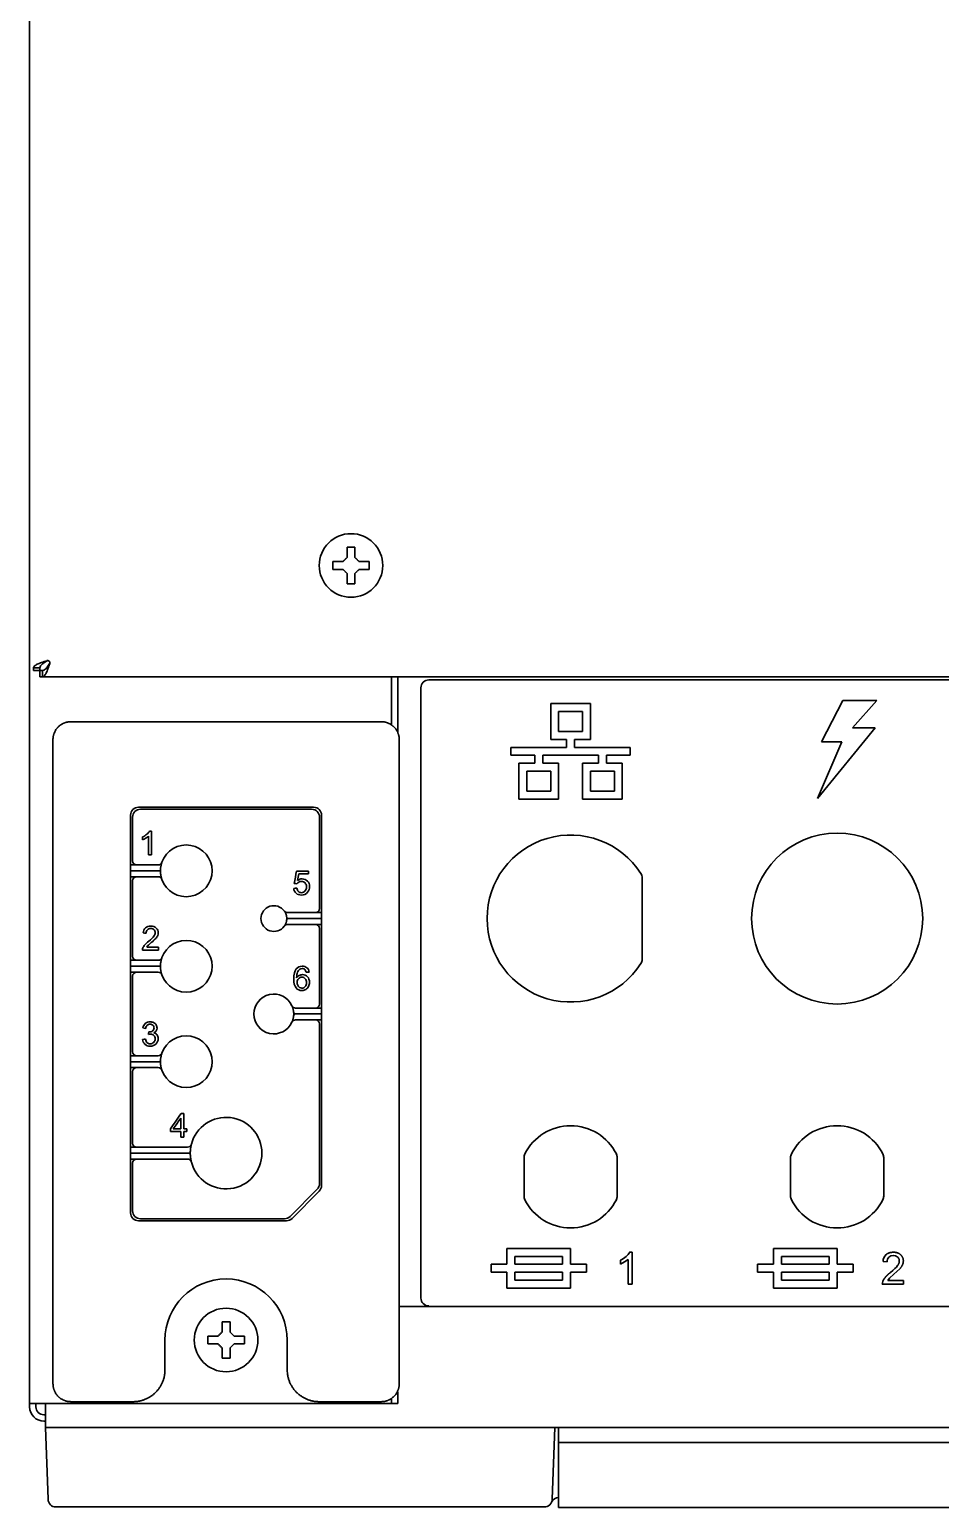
# Model space of a CAD drawing. Header units: inches. Extents: x 90 to 4161, y -506 to 3104.
# Drawn here: x 90.4 to 204.9, y 1192.2 to 1378.1 of the extents above; entities that cross this region are included whole.
import ezdxf

# ---------------------------------------------------------------- set-up
doc = ezdxf.new("R2010")
doc.units = ezdxf.units.IN
doc.layers.add('1', color=7, linetype='Continuous', true_color=0xffffff)
doc.layers.add('ORTHO$15', color=7, linetype='Continuous', true_color=0xffffff)

msp = doc.modelspace()

# ---------------------------------------------------------------- linework, layer by layer
at = {"lineweight": 35}
msp.add_arc((140.55, 1295.27), 1, 90, 180, dxfattribs=at)
at = {"layer": '1', "color": 7, "linetype": 'Continuous', "lineweight": 35}
for p, q in [((90.37, 1205.26), (90.37, 1919.95)), ((130.27, 1312.96), (130.77, 1312.96)), ((130.77, 1312.96), (131.27, 1312.96)), ((130.77, 1308.36), (130.27, 1308.36)), ((131.27, 1308.36), (130.77, 1308.36)), ((90.87, 1297.46), (90.87, 1297.8)), ((91.67, 1297.46), (90.87, 1297.46)), ((91.67, 1297.46), (91.67, 1297.8)), ((91.67, 1297.46), (92.01, 1297.46)), ((92.01, 1297.46), (91.67, 1297.46)), ((91.67, 1297.46), (91.67, 1296.66)), ((92.01, 1296.66), (91.67, 1296.66)), ((838.73, 1296.66), (92.01, 1296.66)), ((135.87, 1290.61), (135.87, 1296.66)), ((136.67, 1289.6), (136.67, 1296.66)), ((140.55, 1296.27), (313.18, 1296.27)), ((192.57, 1293.67), (189.92, 1288.5)), ((192.57, 1293.67), (196.87, 1293.67)), ((193.79, 1290.26), (196.87, 1293.67)), ((155.87, 1293.29), (160.87, 1293.29)), ((155.87, 1288.79), (155.87, 1293.29)), ((156.87, 1289.79), (156.87, 1292.29)), ((156.87, 1292.29), (159.87, 1292.29)), ((159.87, 1292.29), (159.87, 1289.79)), ((160.87, 1293.29), (160.87, 1288.79)), ((95.56, 1291.02), (134.58, 1291.02)), ((189.39, 1281.37), (196.63, 1290.26)), ((193.79, 1290.26), (196.63, 1290.26)), ((93.31, 1207.75), (93.31, 1288.77)), ((136.83, 1288.77), (136.83, 1207.75)), ((157.87, 1288.79), (155.87, 1288.79)), ((159.87, 1289.79), (156.87, 1289.79)), ((157.87, 1288.79), (157.87, 1287.79)), ((158.87, 1288.79), (158.87, 1287.79)), ((160.87, 1288.79), (158.87, 1288.79)), ((192.47, 1288.5), (189.39, 1281.37)), ((192.47, 1288.5), (189.92, 1288.5)), ((157.87, 1287.79), (150.87, 1287.79)), ((150.87, 1286.79), (150.87, 1287.79)), ((153.87, 1286.79), (150.87, 1286.79)), ((153.87, 1285.79), (153.87, 1286.79)), ((154.87, 1285.79), (154.87, 1286.79)), ((161.87, 1286.79), (154.87, 1286.79)), ((165.87, 1287.79), (158.87, 1287.79)), ((161.87, 1285.79), (161.87, 1286.79)), ((162.87, 1285.79), (162.87, 1286.79)), ((165.87, 1286.79), (162.87, 1286.79)), ((165.87, 1286.79), (165.87, 1287.79)), ((151.87, 1285.79), (153.87, 1285.79)), ((151.87, 1281.29), (151.87, 1285.79)), ((152.87, 1282.29), (152.87, 1284.79)), ((152.87, 1284.79), (155.87, 1284.79)), ((154.87, 1285.79), (156.87, 1285.79)), ((155.87, 1284.79), (155.87, 1282.29)), ((156.87, 1285.79), (156.87, 1281.29)), ((159.87, 1285.79), (161.87, 1285.79)), ((159.87, 1281.29), (159.87, 1285.79)), ((160.87, 1282.29), (160.87, 1284.79)), ((160.87, 1284.79), (163.87, 1284.79)), ((162.87, 1285.79), (164.87, 1285.79)), ((163.87, 1284.79), (163.87, 1282.29)), ((164.87, 1285.79), (164.87, 1281.29)), ((156.87, 1281.29), (151.87, 1281.29)), ((155.87, 1282.29), (152.87, 1282.29)), ((164.87, 1281.29), (159.87, 1281.29)), ((163.87, 1282.29), (160.87, 1282.29)), ((103.07, 1279.26), (103.07, 1229.26)), ((103.32, 1273.51), (103.32, 1279.01)), ((126.07, 1280.26), (104.07, 1280.26)), ((104.32, 1280.01), (125.82, 1280.01)), ((126.82, 1279.01), (126.82, 1267.51)), ((127.07, 1232.68), (127.07, 1279.26)), ((103.82, 1273.01), (103.07, 1273.01)), ((103.07, 1272.26), (106.32, 1272.26)), ((103.07, 1271.51), (103.82, 1271.51)), ((106.54, 1273.01), (103.82, 1273.01)), ((103.82, 1271.51), (106.54, 1271.51)), ((106.32, 1272.26), (106.54, 1272.26)), ((167.37, 1271.38), (167.37, 1261.14)), ((103.32, 1261.51), (103.32, 1271.01)), ((126.32, 1267.01), (122.79, 1267.01)), ((123.82, 1266.26), (122.79, 1266.26)), ((127.07, 1266.26), (123.82, 1266.26)), ((126.32, 1267.01), (127.07, 1267.01)), ((122.79, 1265.51), (126.32, 1265.51)), ((126.32, 1265.51), (127.07, 1265.51)), ((126.82, 1265.01), (126.82, 1255.51)), ((103.82, 1261.01), (103.07, 1261.01)), ((103.07, 1260.26), (106.32, 1260.26)), ((106.54, 1261.01), (103.82, 1261.01)), ((106.32, 1260.26), (106.54, 1260.26)), ((103.07, 1259.51), (103.82, 1259.51)), ((103.32, 1249.51), (103.32, 1259.01)), ((103.82, 1259.51), (106.54, 1259.51)), ((126.32, 1255.01), (123.8, 1255.01)), ((126.32, 1255.01), (127.07, 1255.01)), ((123.8, 1254.26), (123.82, 1254.26)), ((123.8, 1253.51), (126.32, 1253.51)), ((127.07, 1254.26), (123.82, 1254.26)), ((126.32, 1253.51), (127.07, 1253.51)), ((126.82, 1253.01), (126.82, 1232.93)), ((103.82, 1249.01), (103.07, 1249.01)), ((106.54, 1249.01), (103.82, 1249.01)), ((103.07, 1248.26), (106.32, 1248.26)), ((103.07, 1247.51), (103.82, 1247.51)), ((103.82, 1247.51), (106.54, 1247.51)), ((106.32, 1248.26), (106.54, 1248.26)), ((103.32, 1238.01), (103.32, 1247.01)), ((103.82, 1237.51), (103.07, 1237.51)), ((106.32, 1236.76), (103.07, 1236.76)), ((103.07, 1236.01), (103.82, 1236.01)), ((110.23, 1237.51), (103.82, 1237.51)), ((103.82, 1236.01), (110.23, 1236.01)), ((110.23, 1236.76), (106.32, 1236.76)), ((152.52, 1236.21), (152.52, 1231.35)), ((164.22, 1231.35), (164.22, 1236.21)), ((186.02, 1231.35), (186.02, 1236.21)), ((197.72, 1236.21), (197.72, 1231.35)), ((103.32, 1229.51), (103.32, 1235.51)), ((126.53, 1232.22), (123.11, 1228.8)), ((123.36, 1228.55), (126.78, 1231.97)), ((122.41, 1228.51), (104.32, 1228.51)), ((104.07, 1228.26), (122.66, 1228.26)), ((158.37, 1224.78), (150.37, 1224.78)), ((150.37, 1224.78), (150.37, 1222.78)), ((158.37, 1222.78), (158.37, 1224.78)), ((183.87, 1224.78), (191.87, 1224.78)), ((183.87, 1222.78), (183.87, 1224.78)), ((191.87, 1224.78), (191.87, 1222.78)), ((157.37, 1223.78), (151.37, 1223.78)), ((151.37, 1223.78), (151.37, 1222.78)), ((157.37, 1222.78), (157.37, 1223.78)), ((164.63, 1222.81), (164.63, 1223.3)), ((164.63, 1222.81), (165.16, 1223.07)), ((165.16, 1223.07), (165.62, 1223.4)), ((165.62, 1220.28), (165.62, 1223.4)), ((165.79, 1224.3), (166.11, 1224.3)), ((166.11, 1224.3), (166.11, 1220.28)), ((184.87, 1223.78), (190.87, 1223.78)), ((184.87, 1222.78), (184.87, 1223.78)), ((190.87, 1223.78), (190.87, 1222.78)), ((197.65, 1223.14), (198.15, 1223.09)), ((148.37, 1222.78), (148.37, 1221.78)), ((148.37, 1222.78), (150.37, 1222.78)), ((148.37, 1221.78), (150.37, 1221.78)), ((150.37, 1221.78), (150.37, 1219.78)), ((151.37, 1222.78), (157.37, 1222.78)), ((151.37, 1221.78), (157.37, 1221.78)), ((151.37, 1221.78), (151.37, 1220.78)), ((157.37, 1220.78), (157.37, 1221.78)), ((158.37, 1222.78), (160.37, 1222.78)), ((158.37, 1219.78), (158.37, 1221.78)), ((158.37, 1221.78), (160.37, 1221.78)), ((160.37, 1222.78), (160.37, 1221.78)), ((181.87, 1222.78), (183.87, 1222.78)), ((181.87, 1222.78), (181.87, 1221.78)), ((181.87, 1221.78), (183.87, 1221.78)), ((183.87, 1219.78), (183.87, 1221.78)), ((184.87, 1222.78), (190.87, 1222.78)), ((184.87, 1220.78), (184.87, 1221.78)), ((184.87, 1221.78), (190.87, 1221.78)), ((190.87, 1221.78), (190.87, 1220.78)), ((191.87, 1222.78), (193.87, 1222.78)), ((191.87, 1221.78), (191.87, 1219.78)), ((191.87, 1221.78), (193.87, 1221.78)), ((193.87, 1222.78), (193.87, 1221.78)), ((198.43, 1221.02), (199, 1221.53)), ((199.01, 1221.52), (199.77, 1222.22)), ((150.37, 1219.78), (158.37, 1219.78)), ((151.37, 1220.78), (157.37, 1220.78)), ((166.11, 1220.28), (165.62, 1220.28)), ((191.87, 1219.78), (183.87, 1219.78)), ((190.87, 1220.78), (184.87, 1220.78)), ((200.19, 1220.28), (197.55, 1220.28)), ((198.23, 1220.75), (198.43, 1221.02)), ((198.23, 1220.75), (200.19, 1220.75)), ((200.19, 1220.75), (200.19, 1220.28)), ((136.9, 1217.46), (313.67, 1217.46)), ((114.57, 1215.56), (115.07, 1215.56)), ((115.07, 1215.56), (115.57, 1215.56)), ((107.39, 1213.26), (107.39, 1209.5)), ((122.75, 1209.5), (122.75, 1213.26)), ((115.07, 1210.96), (114.57, 1210.96)), ((115.57, 1210.96), (115.07, 1210.96)), ((136.67, 1206.7), (136.67, 1205.26)), ((90.37, 1205.26), (90.37, 1204.86)), ((92.17, 1205.26), (90.37, 1205.26)), ((91.17, 1205.26), (91.17, 1204.86)), ((134.87, 1205.26), (92.17, 1205.26)), ((92.37, 1204.06), (92.37, 1205.26)), ((134.82, 1205.26), (95.32, 1205.26)), ((103.39, 1205.5), (95.56, 1205.5)), ((134.58, 1205.5), (126.75, 1205.5)), ((135.87, 1205.26), (134.87, 1205.26)), ((135.87, 1205.26), (135.87, 1205.8)), ((136.67, 1205.26), (135.87, 1205.26)), ((92.37, 1203.86), (92.17, 1203.86)), ((92.17, 1203.06), (92.37, 1203.06)), ((92.37, 1202.26), (92.37, 1204.06)), ((92.69, 1193.23), (92.37, 1202.26)), ((838.37, 1202.26), (92.37, 1202.26)), ((156.37, 1202.26), (156.06, 1193.23)), ((156.87, 1202.26), (156.87, 1200.36)), ((156.87, 1200.36), (156.87, 1200.36)), ((773.87, 1200.36), (156.87, 1200.36)), ((156.87, 1200.36), (156.87, 1200.36)), ((156.87, 1200.17), (156.87, 1200.36)), ((156.87, 1200.17), (156.87, 1192.41)), ((96.37, 1192.26), (93.69, 1192.26)), ((155.06, 1192.26), (96.37, 1192.26)), ((156.87, 1192.2), (156.87, 1192.41)), ((156.87, 1192.2), (773.87, 1192.2))]:
    msp.add_line(p, q, dxfattribs=at)
for centre, radius in [((130.77, 1310.66), 4), ((191.87, 1266.26), 10.75), ((115.07, 1213.26), 4)]:
    msp.add_circle(centre, radius, dxfattribs=at)
for centre, radius, start, end in [((92.67, 1298.46), 0.25, 0, 90), ((104.07, 1279.26), 1, 90, 180), ((104.32, 1279.01), 1, 90, 180), ((125.82, 1279.01), 1, 0, 90), ((126.07, 1279.26), 1, 0, 90), ((110.07, 1272.26), 3.25, 199.4712, 160.5288), ((158.37, 1266.26), 10.5, 32.6369, 327.3631), ((103.82, 1273.51), 0.5, 180, 270), ((106.54, 1273.51), 0.5, 270, 340.5288), ((103.82, 1271.01), 0.5, 90, 180), ((106.54, 1273.51), 1.25, 270, 283.2124), ((106.54, 1271.01), 1.25, 76.7876, 90), ((106.54, 1271.01), 0.5, 19.4712, 90), ((110.07, 1272.26), 3.25, 179.4167, 180.5833), ((166.37, 1271.38), 1, 0, 32.6369), ((121.07, 1266.26), 1.62, 36.0319, 323.9681), ((122.79, 1267.51), 0.5, 216.0319, 270), ((122.79, 1267.51), 1.25, 265.7117, 269.8866), ((122.79, 1265.01), 1.25, 90.1134, 94.2883), ((121.07, 1266.26), 1.63, 359.8766, 0.1234), ((122.79, 1267.51), 1.25, 269.8866, 270), ((126.32, 1267.51), 0.5, 270, 0), ((122.79, 1265.01), 0.5, 90, 143.9681), ((126.32, 1265.01), 0.5, 0, 90), ((110.07, 1260.26), 3.25, 199.4712, 160.5288), ((103.82, 1261.51), 0.5, 180, 270), ((106.54, 1261.51), 0.5, 270, 340.5288), ((106.54, 1261.51), 1.25, 270, 283.2124), ((106.54, 1259.01), 1.25, 76.7876, 90), ((110.07, 1260.26), 3.25, 179.4167, 180.5833), ((166.37, 1261.14), 1, 327.3631, 0), ((103.82, 1259.01), 0.5, 90, 180), ((106.54, 1259.01), 0.5, 19.4712, 90), ((121.07, 1254.26), 2.5, 24.6243, 335.3757), ((123.8, 1255.51), 0.5, 204.6243, 270), ((126.32, 1255.51), 0.5, 270, 0), ((123.8, 1253.01), 0.5, 90, 155.3757), ((123.8, 1255.51), 1.25, 259.5247, 270), ((121.07, 1254.26), 2.5, 359.5225, 0.4775), ((123.8, 1253.01), 1.25, 90, 100.4753), ((126.32, 1253.01), 0.5, 0, 90), ((110.07, 1248.26), 3.25, 199.4712, 160.5288), ((103.82, 1249.51), 0.5, 180, 270), ((106.54, 1249.51), 0.5, 270, 340.5288), ((103.82, 1247.01), 0.5, 90, 180), ((106.54, 1249.51), 1.25, 270, 283.2124), ((106.54, 1247.01), 1.25, 76.7876, 90), ((106.54, 1247.01), 0.5, 19.4712, 90), ((110.07, 1248.26), 3.25, 179.4167, 180.5833), ((115.07, 1236.76), 4.5, 194.4775, 165.5225), ((158.37, 1233.78), 6.43, 26.6186, 153.3814), ((191.87, 1233.78), 6.43, 26.6186, 153.3814), ((103.82, 1238.01), 0.5, 180, 270), ((110.23, 1238.01), 0.5, 270, 345.5225), ((103.82, 1235.51), 0.5, 90, 180), ((110.23, 1238.01), 1.25, 270, 285.8538), ((110.23, 1235.51), 1.25, 74.1462, 90), ((110.23, 1235.51), 0.5, 14.4775, 90), ((115.07, 1236.76), 4.5, 179.3946, 180.6054), ((153.52, 1236.21), 1, 153.3814, 180), ((163.22, 1236.21), 1, 0, 26.6186), ((187.02, 1236.21), 1, 153.3814, 180), ((196.72, 1236.21), 1, 0, 26.6186), ((125.82, 1232.93), 1, 315, 0), ((126.07, 1232.68), 1, 315, 0), ((153.52, 1231.35), 1, 180, 206.6186), ((158.37, 1233.78), 6.43, 206.6186, 333.3814), ((163.22, 1231.35), 1, 333.3814, 0), ((187.02, 1231.35), 1, 180, 206.6186), ((191.87, 1233.78), 6.43, 206.6186, 333.3814), ((196.72, 1231.35), 1, 333.3814, 0), ((104.07, 1229.26), 1, 180, 270), ((104.32, 1229.51), 1, 180, 270), ((122.41, 1229.51), 1, 270, 315), ((122.66, 1229.26), 1, 270, 315), ((163.39, 1226), 2.98, 294.736, 311.2718), ((164.18, 1225.17), 1.84, 309.8306, 331.5633), ((198.89, 1223.1), 1.25, 133.4983, 178.0865), ((198.95, 1223.13), 0.805, 136.7103, 182.9347), ((198.93, 1223.06), 0.838, 49.0941, 131.9108), ((115.07, 1213.26), 7.68, 0, 180), ((198.42, 1220.31), 0.875, 159.0813, 181.8602), ((92.17, 1204.86), 1.8, 180, 270), ((92.17, 1204.86), 1, 180, 270), ((93.69, 1193.26), 1, 182, 270), ((155.06, 1193.26), 1, 270, 358), ((156.89, 1192.46), 1, 90, 156.4218)]:
    msp.add_arc(centre, radius, start, end, dxfattribs=at)
for points, degree in [([(130.27, 1311.66), (130.27, 1311.72), (130.27, 1311.82), (130.27, 1311.99), (130.27, 1312.14), (130.27, 1312.3), (130.27, 1312.45), (130.27, 1312.61), (130.27, 1312.77), (130.27, 1312.9), (130.27, 1312.96)], 3), ([(128.47, 1310.16), (128.47, 1310.33), (128.47, 1310.66), (128.47, 1310.99), (128.47, 1311.16)], 3), ([(129.77, 1311.16), (129.8, 1311.19), (129.85, 1311.24), (129.92, 1311.31), (129.99, 1311.38), (130.06, 1311.45), (130.13, 1311.52), (130.2, 1311.59), (130.25, 1311.64), (130.27, 1311.66)], 3), ([(131.27, 1311.66), (131.29, 1311.64), (131.34, 1311.59), (131.41, 1311.52), (131.49, 1311.45), (131.56, 1311.38), (131.63, 1311.3), (131.7, 1311.23), (131.75, 1311.19), (131.77, 1311.16)], 3), ([(131.77, 1311.16), (131.83, 1311.16), (131.93, 1311.16), (132.1, 1311.16), (132.25, 1311.16), (132.41, 1311.16), (132.56, 1311.16), (132.72, 1311.16), (132.88, 1311.16), (133.01, 1311.16), (133.07, 1311.16)], 3), ([(133.07, 1311.16), (133.07, 1310.99), (133.07, 1310.66), (133.07, 1310.33), (133.07, 1310.16)], 3), ([(129.77, 1310.16), (129.72, 1310.16), (129.61, 1310.16), (129.45, 1310.16), (129.29, 1310.16), (129.13, 1310.16), (128.98, 1310.16), (128.82, 1310.16), (128.66, 1310.16), (128.54, 1310.16), (128.47, 1310.16)], 3), ([(130.27, 1309.66), (130.25, 1309.69), (130.2, 1309.73), (130.13, 1309.8), (130.06, 1309.88), (129.99, 1309.95), (129.91, 1310.02), (129.84, 1310.09), (129.8, 1310.14), (129.77, 1310.16)], 3), ([(131.77, 1310.16), (131.75, 1310.14), (131.69, 1310.08), (131.62, 1310.01), (131.55, 1309.94), (131.48, 1309.87), (131.41, 1309.8), (131.34, 1309.73), (131.29, 1309.68), (131.27, 1309.66)], 3), ([(131.27, 1309.66), (131.27, 1309.61), (131.27, 1309.5), (131.27, 1309.34), (131.27, 1309.18), (131.27, 1309.02), (131.27, 1308.87), (131.27, 1308.71), (131.27, 1308.55), (131.27, 1308.43), (131.27, 1308.36)], 3), ([(91.67, 1297.8), (90.87, 1297.8)], 1), ([(92.01, 1297.46), (92.01, 1296.66)], 1), ([(92.9, 1298.31), (92.91, 1298.36), (92.92, 1298.41), (92.92, 1298.46)], 3), ([(105.44, 1277.27), (105.52, 1277.27), (105.6, 1277.27), (105.68, 1277.27)], 3), ([(105.68, 1277.27), (105.68, 1276.27), (105.68, 1275.27), (105.68, 1274.26)], 3), ([(104.57, 1276.16), (104.57, 1276.28), (104.57, 1276.4), (104.57, 1276.52)], 3), ([(105.31, 1274.26), (105.31, 1275.04), (105.31, 1275.83), (105.31, 1276.61)], 3), ([(105.68, 1274.26), (105.55, 1274.26), (105.43, 1274.26), (105.31, 1274.26)], 3), ([(123.93, 1272.22), (123.83, 1271.71), (123.73, 1271.19), (123.64, 1270.68)], 3), ([(125.42, 1272.22), (124.92, 1272.22), (124.43, 1272.22), (123.93, 1272.22)], 3), ([(124.06, 1271.06), (124.11, 1271.33), (124.17, 1271.6), (124.22, 1271.87)], 3), ([(124.22, 1271.87), (124.62, 1271.87), (125.02, 1271.87), (125.42, 1271.87)], 3), ([(125.42, 1271.87), (125.42, 1271.99), (125.42, 1272.1), (125.42, 1272.22)], 3), ([(123.96, 1270.08), (123.83, 1270.07), (123.7, 1270.06), (123.57, 1270.05)], 3), ([(123.64, 1270.68), (123.75, 1270.66), (123.87, 1270.65), (123.98, 1270.63)], 3), ([(104.64, 1264.45), (104.77, 1264.43), (104.9, 1264.42), (105.02, 1264.41)], 3), ([(104.62, 1262.56), (104.59, 1262.48), (104.57, 1262.39), (104.57, 1262.3)], 3), ([(104.57, 1262.3), (105.24, 1262.3), (105.9, 1262.3), (106.56, 1262.3)], 3), ([(106.56, 1262.66), (106.07, 1262.66), (105.58, 1262.66), (105.09, 1262.66)], 3), ([(106.56, 1262.3), (106.56, 1262.42), (106.56, 1262.54), (106.56, 1262.66)], 3), ([(124.99, 1259.81), (125.05, 1259.75), (125.1, 1259.64), (125.13, 1259.5)], 3), ([(125.13, 1259.5), (125.26, 1259.51), (125.38, 1259.52), (125.5, 1259.53)], 3), ([(104.94, 1251.1), (104.82, 1251.09), (104.69, 1251.07), (104.57, 1251.05)], 3), ([(104.61, 1252.5), (104.73, 1252.47), (104.85, 1252.45), (104.98, 1252.43)], 3), ([(105.34, 1252), (105.33, 1251.9), (105.31, 1251.79), (105.3, 1251.68)], 3), ([(109.44, 1241.76), (108.98, 1241.11), (108.53, 1240.46), (108.07, 1239.82)], 3), ([(109.74, 1241.76), (109.64, 1241.76), (109.54, 1241.76), (109.44, 1241.76)], 3), ([(109.74, 1239.82), (109.74, 1240.46), (109.74, 1241.11), (109.74, 1241.76)], 3), ([(108.07, 1239.82), (108.07, 1239.7), (108.07, 1239.59), (108.07, 1239.48)], 3), ([(108.43, 1239.82), (108.75, 1240.27), (109.06, 1240.72), (109.37, 1241.17)], 3), ([(109.37, 1239.82), (109.06, 1239.82), (108.75, 1239.82), (108.43, 1239.82)], 3), ([(109.37, 1241.17), (109.37, 1240.72), (109.37, 1240.27), (109.37, 1239.82)], 3), ([(110.15, 1239.82), (110.01, 1239.82), (109.88, 1239.82), (109.74, 1239.82)], 3), ([(110.15, 1239.48), (110.15, 1239.59), (110.15, 1239.7), (110.15, 1239.82)], 3), ([(108.07, 1239.48), (108.51, 1239.48), (108.94, 1239.48), (109.37, 1239.48)], 3), ([(109.37, 1239.48), (109.37, 1239.24), (109.37, 1239), (109.37, 1238.76)], 3), ([(109.37, 1238.76), (109.5, 1238.76), (109.62, 1238.76), (109.74, 1238.76)], 3), ([(109.74, 1239.48), (109.88, 1239.48), (110.01, 1239.48), (110.15, 1239.48)], 3), ([(109.74, 1238.76), (109.74, 1239), (109.74, 1239.24), (109.74, 1239.48)], 3), ([(199.76, 1222.22), (200.18, 1222.69), (200.2, 1223.65), (199.53, 1224.29), (198.38, 1224.3), (198.03, 1224)], 2), ([(199.48, 1223.69), (199.68, 1223.49), (199.69, 1222.92), (199.46, 1222.61)], 2), ([(198.57, 1221.76), (198.36, 1221.59), (198.05, 1221.29), (197.82, 1221.02), (197.66, 1220.76), (197.61, 1220.62)], 2), ([(199.46, 1222.61), (199.3, 1222.4), (199.01, 1222.12), (198.57, 1221.76)], 3), ([(112.77, 1212.76), (112.77, 1212.93), (112.77, 1213.26), (112.77, 1213.59), (112.77, 1213.76)], 3), ([(114.07, 1213.76), (114.11, 1213.8), (114.19, 1213.88), (114.32, 1214.01), (114.45, 1214.14), (114.53, 1214.22), (114.57, 1214.26)], 3), ([(115.57, 1214.26), (115.61, 1214.22), (115.7, 1214.14), (115.82, 1214.01), (115.95, 1213.88), (116.03, 1213.8), (116.07, 1213.76)], 3), ([(117.37, 1213.76), (117.37, 1213.59), (117.37, 1213.26), (117.37, 1212.93), (117.37, 1212.76)], 3), ([(114.57, 1212.26), (114.53, 1212.3), (114.45, 1212.39), (114.32, 1212.51), (114.19, 1212.64), (114.11, 1212.72), (114.07, 1212.76)], 3), ([(116.07, 1212.76), (116.03, 1212.72), (115.95, 1212.64), (115.82, 1212.51), (115.7, 1212.39), (115.61, 1212.3), (115.57, 1212.26)], 3)]:
    msp.add_open_spline(points, degree=degree, dxfattribs=at)
for points, knots in [([(131.27, 1312.96), (131.27, 1312.76), (131.27, 1312.55), (131.27, 1312.22), (131.27, 1312.11), (131.27, 1311.89), (131.27, 1311.78), (131.27, 1311.66)], [0, 0, 0, 0, 0.5, 0.5, 0.75, 0.75, 1, 1, 1, 1]), ([(128.47, 1311.16), (128.67, 1311.16), (128.88, 1311.16), (129.21, 1311.16), (129.32, 1311.16), (129.54, 1311.16), (129.66, 1311.16), (129.77, 1311.16)], [0, 0, 0, 0, 0.5, 0.5, 0.75, 0.75, 1, 1, 1, 1]), ([(130.27, 1308.36), (130.27, 1308.56), (130.27, 1308.77), (130.27, 1309.1), (130.27, 1309.21), (130.27, 1309.43), (130.27, 1309.55), (130.27, 1309.66)], [0, 0, 0, 0, 0.5, 0.5, 0.75, 0.75, 1, 1, 1, 1]), ([(133.07, 1310.16), (132.87, 1310.16), (132.66, 1310.16), (132.33, 1310.16), (132.22, 1310.16), (132, 1310.16), (131.89, 1310.16), (131.77, 1310.16)], [0, 0, 0, 0, 0.5, 0.5, 0.75, 0.75, 1, 1, 1, 1]), ([(90.87, 1297.8), (90.87, 1297.84), (90.88, 1297.88), (90.92, 1297.95), (90.95, 1297.99), (91.03, 1298.06), (91.09, 1298.1), (91.2, 1298.17), (91.27, 1298.21), (91.42, 1298.28), (91.51, 1298.32), (91.68, 1298.39), (91.78, 1298.43), (91.98, 1298.5), (92.09, 1298.54), (92.3, 1298.61), (92.41, 1298.65), (92.52, 1298.69)], [0, 0, 0, 0, 0.125, 0.125, 0.25, 0.25, 0.375, 0.375, 0.5, 0.5, 0.625, 0.625, 0.75, 0.75, 0.875, 0.875, 1, 1, 1, 1]), ([(91.67, 1297.8), (91.67, 1297.88), (91.69, 1297.95), (91.78, 1298.1), (91.85, 1298.17), (92.02, 1298.32), (92.12, 1298.39), (92.34, 1298.54), (92.46, 1298.61), (92.59, 1298.69)], [0, 0, 0, 0, 0.25, 0.25, 0.5, 0.5, 0.75, 0.75, 1, 1, 1, 1]), ([(92.01, 1297.46), (92.05, 1297.46), (92.09, 1297.47), (92.16, 1297.49), (92.2, 1297.51), (92.27, 1297.55), (92.31, 1297.58), (92.38, 1297.65), (92.42, 1297.68), (92.49, 1297.77), (92.53, 1297.81), (92.6, 1297.91), (92.64, 1297.97), (92.71, 1298.08), (92.75, 1298.14), (92.82, 1298.26), (92.86, 1298.32), (92.9, 1298.38)], [0, 0, 0, 0, 0.125, 0.125, 0.25, 0.25, 0.375, 0.375, 0.5, 0.5, 0.625, 0.625, 0.75, 0.75, 0.875, 0.875, 1, 1, 1, 1]), ([(92.01, 1296.66), (92.09, 1296.66), (92.16, 1296.7), (92.31, 1296.87), (92.38, 1296.99), (92.53, 1297.29), (92.6, 1297.47), (92.75, 1297.87), (92.82, 1298.09), (92.9, 1298.31)], [0, 0, 0, 0, 0.25, 0.25, 0.5, 0.5, 0.75, 0.75, 1, 1, 1, 1]), ([(92.52, 1298.69), (92.53, 1298.69), (92.53, 1298.69), (92.54, 1298.69), (92.55, 1298.7), (92.56, 1298.7), (92.57, 1298.7), (92.58, 1298.7), (92.59, 1298.71), (92.61, 1298.71), (92.62, 1298.71), (92.63, 1298.71), (92.64, 1298.71), (92.65, 1298.71), (92.66, 1298.71), (92.67, 1298.71), (92.67, 1298.71)], [0, 0, 0, 0, 0.070356, 0.140723, 0.211142, 0.28165, 0.352287, 0.42309, 0.494098, 0.565348, 0.636878, 0.708725, 0.780925, 0.853514, 0.926527, 1, 1, 1, 1]), ([(92.9, 1298.38), (92.9, 1298.38), (92.9, 1298.38), (92.9, 1298.39), (92.91, 1298.4), (92.91, 1298.4), (92.91, 1298.41), (92.91, 1298.42), (92.92, 1298.42), (92.92, 1298.43), (92.92, 1298.44), (92.92, 1298.44), (92.92, 1298.45), (92.92, 1298.45), (92.92, 1298.46), (92.92, 1298.46)], [0, 0, 0, 0, 0.080334, 0.15963, 0.23801, 0.315596, 0.392515, 0.468899, 0.544881, 0.620598, 0.696185, 0.771782, 0.847526, 0.923553, 1, 1, 1, 1]), ([(93.31, 1288.77), (93.31, 1288.81), (93.31, 1288.84), (93.32, 1288.92), (93.32, 1288.95), (93.33, 1289.03), (93.33, 1289.06), (93.34, 1289.14), (93.35, 1289.17), (93.36, 1289.23), (93.36, 1289.25), (93.37, 1289.28), (93.38, 1289.3), (93.39, 1289.35), (93.4, 1289.39), (93.42, 1289.46), (93.43, 1289.49), (93.45, 1289.55), (93.46, 1289.56), (93.47, 1289.6), (93.48, 1289.61), (93.51, 1289.7), (93.55, 1289.77), (93.61, 1289.9), (93.65, 1289.96), (93.73, 1290.08), (93.78, 1290.14), (93.85, 1290.22), (93.87, 1290.25), (93.91, 1290.29), (93.92, 1290.31), (93.95, 1290.33), (93.96, 1290.35), (94.03, 1290.41), (94.08, 1290.46), (94.19, 1290.55), (94.25, 1290.6), (94.37, 1290.68), (94.44, 1290.72), (94.53, 1290.77), (94.57, 1290.79), (94.63, 1290.82), (94.67, 1290.83), (94.74, 1290.86), (94.77, 1290.87), (94.82, 1290.89), (94.84, 1290.9), (94.87, 1290.91), (94.89, 1290.92), (94.93, 1290.93), (94.95, 1290.93), (94.98, 1290.94), (95, 1290.95), (95.05, 1290.96), (95.09, 1290.97), (95.2, 1290.99), (95.27, 1291), (95.42, 1291.02), (95.49, 1291.02), (95.56, 1291.02)], [0, 0, 0, 0, 0.03125, 0.03125, 0.0625, 0.0625, 0.09375, 0.09375, 0.125, 0.125, 0.140625, 0.140625, 0.15625, 0.15625, 0.1875, 0.1875, 0.21875, 0.21875, 0.234375, 0.234375, 0.25, 0.25, 0.3125, 0.3125, 0.375, 0.375, 0.4375, 0.4375, 0.46875, 0.46875, 0.484375, 0.484375, 0.5, 0.5, 0.5625, 0.5625, 0.625, 0.625, 0.6875, 0.6875, 0.71875, 0.71875, 0.75, 0.75, 0.78125, 0.78125, 0.796875, 0.796875, 0.8125, 0.8125, 0.828125, 0.828125, 0.84375, 0.84375, 0.875, 0.875, 0.9375, 0.9375, 1, 1, 1, 1]), ([(134.58, 1291.02), (134.62, 1291.02), (134.65, 1291.02), (134.73, 1291.01), (134.76, 1291.01), (134.84, 1291), (134.87, 1291), (134.95, 1290.99), (134.98, 1290.98), (135.04, 1290.97), (135.06, 1290.97), (135.09, 1290.96), (135.11, 1290.96), (135.16, 1290.94), (135.2, 1290.93), (135.27, 1290.91), (135.3, 1290.9), (135.37, 1290.87), (135.41, 1290.86), (135.51, 1290.82), (135.58, 1290.79), (135.71, 1290.72), (135.77, 1290.68), (135.89, 1290.6), (135.95, 1290.56), (136.03, 1290.49), (136.06, 1290.46), (136.1, 1290.42), (136.12, 1290.41), (136.14, 1290.39), (136.16, 1290.37), (136.22, 1290.31), (136.27, 1290.25), (136.36, 1290.14), (136.41, 1290.08), (136.49, 1289.96), (136.53, 1289.9), (136.58, 1289.8), (136.6, 1289.77), (136.63, 1289.7), (136.64, 1289.67), (136.67, 1289.6), (136.68, 1289.56), (136.7, 1289.51), (136.71, 1289.49), (136.72, 1289.46), (136.73, 1289.44), (136.74, 1289.4), (136.74, 1289.39), (136.75, 1289.35), (136.76, 1289.33), (136.77, 1289.28), (136.78, 1289.24), (136.8, 1289.14), (136.81, 1289.06), (136.82, 1288.92), (136.83, 1288.84), (136.83, 1288.77)], [0, 0, 0, 0, 0.03125, 0.03125, 0.0625, 0.0625, 0.09375, 0.09375, 0.125, 0.125, 0.140625, 0.140625, 0.15625, 0.15625, 0.1875, 0.1875, 0.21875, 0.21875, 0.25, 0.25, 0.3125, 0.3125, 0.375, 0.375, 0.4375, 0.4375, 0.46875, 0.46875, 0.484375, 0.484375, 0.5, 0.5, 0.5625, 0.5625, 0.625, 0.625, 0.6875, 0.6875, 0.71875, 0.71875, 0.75, 0.75, 0.78125, 0.78125, 0.796875, 0.796875, 0.8125, 0.8125, 0.828125, 0.828125, 0.84375, 0.84375, 0.875, 0.875, 0.9375, 0.9375, 1, 1, 1, 1]), ([(104.57, 1276.52), (104.78, 1276.62), (104.96, 1276.73), (105.27, 1277.01), (105.38, 1277.14), (105.44, 1277.27)], [0, 0, 0, 0, 0.500072, 0.500072, 1, 1, 1, 1]), ([(105.31, 1276.61), (105.22, 1276.52), (105.1, 1276.44), (104.81, 1276.27), (104.69, 1276.21), (104.57, 1276.16)], [0, 0, 0, 0, 0.499419, 0.499419, 1, 1, 1, 1]), ([(106.82, 1272.29), (106.82, 1272.37), (106.83, 1272.45), (106.84, 1272.58), (106.84, 1272.62), (106.85, 1272.7), (106.86, 1272.74), (106.87, 1272.82), (106.88, 1272.87), (106.9, 1272.95), (106.91, 1273), (106.92, 1273.07), (106.93, 1273.09), (106.94, 1273.13), (106.94, 1273.14), (106.95, 1273.16), (106.95, 1273.17), (106.97, 1273.24), (106.99, 1273.29), (107.01, 1273.34)], [0, 0, 0, 0, 0.25, 0.25, 0.375, 0.375, 0.5, 0.5, 0.625, 0.625, 0.75, 0.75, 0.8125, 0.8125, 0.84375, 0.84375, 0.875, 0.875, 1, 1, 1, 1]), ([(107.01, 1271.18), (107, 1271.2), (106.99, 1271.23), (106.98, 1271.27), (106.97, 1271.28), (106.96, 1271.31), (106.96, 1271.32), (106.95, 1271.36), (106.94, 1271.38), (106.93, 1271.43), (106.92, 1271.46), (106.91, 1271.5), (106.91, 1271.52), (106.9, 1271.57), (106.89, 1271.59), (106.88, 1271.66), (106.87, 1271.7), (106.86, 1271.78), (106.85, 1271.82), (106.84, 1271.91), (106.84, 1271.95), (106.83, 1272.07), (106.82, 1272.15), (106.82, 1272.23)], [0, 0, 0, 0, 0.0625, 0.0625, 0.09375, 0.09375, 0.125, 0.125, 0.1875, 0.1875, 0.25, 0.25, 0.3125, 0.3125, 0.375, 0.375, 0.5, 0.5, 0.625, 0.625, 0.75, 0.75, 1, 1, 1, 1]), ([(123.57, 1270.05), (123.6, 1269.79), (123.69, 1269.59), (124.04, 1269.29), (124.26, 1269.21), (124.87, 1269.21), (125.13, 1269.33), (125.48, 1269.77), (125.56, 1270.01), (125.56, 1270.56), (125.47, 1270.8), (125.11, 1271.16), (124.89, 1271.25), (124.43, 1271.25), (124.24, 1271.19), (124.06, 1271.06)], [0, 0, 0, 0, 0.140922, 0.140922, 0.281844, 0.281844, 0.453247, 0.453247, 0.593415, 0.593415, 0.740711, 0.740711, 0.88832, 0.88832, 1, 1, 1, 1]), ([(123.98, 1270.63), (124.04, 1270.72), (124.11, 1270.79), (124.3, 1270.9), (124.41, 1270.92), (124.72, 1270.92), (124.87, 1270.86), (125.11, 1270.62), (125.17, 1270.46), (125.17, 1270.02), (125.11, 1269.85), (124.86, 1269.58), (124.71, 1269.51), (124.39, 1269.51), (124.26, 1269.56), (124.05, 1269.75), (123.99, 1269.89), (123.96, 1270.08)], [0, 0, 0, 0, 0.087762, 0.087762, 0.175829, 0.175829, 0.316737, 0.316737, 0.456744, 0.456744, 0.604956, 0.604956, 0.753169, 0.753169, 0.876359, 0.876359, 1, 1, 1, 1]), ([(122.39, 1267.22), (122.4, 1267.19), (122.42, 1267.17), (122.44, 1267.14), (122.45, 1267.13), (122.46, 1267.11), (122.47, 1267.1), (122.49, 1267.06), (122.5, 1267.04), (122.52, 1267), (122.53, 1266.98), (122.55, 1266.94), (122.56, 1266.92), (122.58, 1266.88), (122.58, 1266.86), (122.61, 1266.8), (122.62, 1266.76), (122.64, 1266.68), (122.65, 1266.65), (122.67, 1266.57), (122.67, 1266.53), (122.69, 1266.46), (122.69, 1266.42), (122.7, 1266.34), (122.7, 1266.3), (122.7, 1266.26)], [0, 0, 0, 0, 0.0625, 0.0625, 0.09375, 0.09375, 0.125, 0.125, 0.1875, 0.1875, 0.25, 0.25, 0.3125, 0.3125, 0.375, 0.375, 0.5, 0.5, 0.625, 0.625, 0.75, 0.75, 0.875, 0.875, 1, 1, 1, 1]), ([(122.7, 1266.26), (122.7, 1266.18), (122.69, 1266.11), (122.67, 1265.99), (122.67, 1265.95), (122.65, 1265.88), (122.64, 1265.84), (122.62, 1265.76), (122.61, 1265.72), (122.58, 1265.64), (122.56, 1265.6), (122.53, 1265.54), (122.52, 1265.52), (122.5, 1265.48), (122.49, 1265.46), (122.47, 1265.43), (122.46, 1265.42), (122.45, 1265.39), (122.44, 1265.38), (122.42, 1265.35), (122.4, 1265.33), (122.39, 1265.31)], [0, 0, 0, 0, 0.25, 0.25, 0.375, 0.375, 0.5, 0.5, 0.625, 0.625, 0.75, 0.75, 0.8125, 0.8125, 0.875, 0.875, 0.90625, 0.90625, 0.9375, 0.9375, 1, 1, 1, 1]), ([(105.02, 1264.41), (105.02, 1264.6), (105.08, 1264.74), (105.29, 1264.96), (105.43, 1265.01), (105.78, 1265.01), (105.91, 1264.96), (106.12, 1264.76), (106.17, 1264.64), (106.17, 1264.35), (106.12, 1264.2), (105.89, 1263.89), (105.67, 1263.68), (105.13, 1263.24), (104.97, 1263.09), (104.75, 1262.82), (104.67, 1262.69), (104.62, 1262.56)], [0, 0, 0, 0, 0.147157, 0.147157, 0.293787, 0.293787, 0.431567, 0.431567, 0.569855, 0.569855, 0.700903, 0.700903, 0.83184, 0.83184, 0.91592, 0.91592, 1, 1, 1, 1]), ([(105.09, 1262.66), (105.13, 1262.72), (105.18, 1262.79), (105.3, 1262.92), (105.45, 1263.05), (105.93, 1263.46), (106.12, 1263.63), (106.35, 1263.89), (106.43, 1264.01), (106.53, 1264.24), (106.55, 1264.36), (106.55, 1264.72), (106.47, 1264.91), (106.13, 1265.23), (105.91, 1265.31), (105.33, 1265.31), (105.11, 1265.24), (104.77, 1264.94), (104.67, 1264.73), (104.64, 1264.45)], [0, 0, 0, 0, 0.067112, 0.067112, 0.133836, 0.133836, 0.214006, 0.214006, 0.294415, 0.294415, 0.374823, 0.374823, 0.532056, 0.532056, 0.689288, 0.689288, 0.844844, 0.844844, 1, 1, 1, 1]), ([(106.82, 1260.29), (106.82, 1260.37), (106.83, 1260.45), (106.84, 1260.58), (106.84, 1260.62), (106.85, 1260.7), (106.86, 1260.74), (106.87, 1260.82), (106.88, 1260.87), (106.9, 1260.95), (106.91, 1261), (106.92, 1261.07), (106.93, 1261.09), (106.94, 1261.13), (106.94, 1261.14), (106.95, 1261.16), (106.95, 1261.17), (106.97, 1261.24), (106.99, 1261.29), (107.01, 1261.34)], [0, 0, 0, 0, 0.25, 0.25, 0.375, 0.375, 0.5, 0.5, 0.625, 0.625, 0.75, 0.75, 0.8125, 0.8125, 0.84375, 0.84375, 0.875, 0.875, 1, 1, 1, 1]), ([(107.01, 1259.18), (107, 1259.2), (106.99, 1259.23), (106.98, 1259.27), (106.97, 1259.28), (106.96, 1259.31), (106.96, 1259.32), (106.95, 1259.36), (106.94, 1259.38), (106.93, 1259.43), (106.92, 1259.46), (106.91, 1259.5), (106.91, 1259.52), (106.9, 1259.57), (106.89, 1259.59), (106.88, 1259.66), (106.87, 1259.7), (106.86, 1259.78), (106.85, 1259.82), (106.84, 1259.91), (106.84, 1259.95), (106.83, 1260.07), (106.82, 1260.15), (106.82, 1260.23)], [0, 0, 0, 0, 0.0625, 0.0625, 0.09375, 0.09375, 0.125, 0.125, 0.1875, 0.1875, 0.25, 0.25, 0.3125, 0.3125, 0.375, 0.375, 0.5, 0.5, 0.625, 0.625, 0.75, 0.75, 1, 1, 1, 1]), ([(125.5, 1259.53), (125.47, 1259.76), (125.38, 1259.94), (125.08, 1260.21), (124.88, 1260.27), (124.33, 1260.27), (124.08, 1260.16), (123.68, 1259.67), (123.57, 1259.24), (123.57, 1258.15), (123.67, 1257.77), (124.06, 1257.32), (124.31, 1257.21), (124.79, 1257.21), (124.95, 1257.25), (125.24, 1257.42), (125.35, 1257.55), (125.51, 1257.87), (125.55, 1258.05), (125.55, 1258.52), (125.47, 1258.76), (125.12, 1259.12), (124.91, 1259.21), (124.53, 1259.21), (124.39, 1259.17), (124.14, 1259.04), (124.03, 1258.94), (123.94, 1258.81)], [0, 0, 0, 0, 0.071489, 0.071489, 0.143365, 0.143365, 0.239824, 0.239824, 0.350334, 0.350334, 0.449005, 0.449005, 0.547868, 0.547868, 0.605704, 0.605704, 0.663539, 0.663539, 0.721594, 0.721594, 0.809979, 0.809979, 0.898561, 0.898561, 0.949219, 0.949219, 1, 1, 1, 1]), ([(123.94, 1258.81), (123.94, 1259.11), (123.98, 1259.34), (124.11, 1259.66), (124.2, 1259.79), (124.41, 1259.94), (124.51, 1259.97), (124.77, 1259.97), (124.89, 1259.92), (124.99, 1259.81)], [0, 0, 0, 0, 0.268687, 0.268687, 0.536289, 0.536289, 0.743134, 0.743134, 1, 1, 1, 1]), ([(124.08, 1257.87), (124.02, 1257.98), (124, 1258.11), (124, 1258.43), (124.05, 1258.58), (124.29, 1258.82), (124.43, 1258.88), (124.76, 1258.88), (124.9, 1258.82), (125.01, 1258.7)], [0, 0, 0, 0, 0.179265, 0.179265, 0.451403, 0.451403, 0.724443, 0.724443, 1, 1, 1, 1]), ([(125.01, 1258.7), (125.12, 1258.58), (125.18, 1258.42), (125.18, 1258), (125.12, 1257.83), (124.9, 1257.58), (124.76, 1257.51), (124.5, 1257.51), (124.4, 1257.54), (124.21, 1257.66), (124.13, 1257.75), (124.08, 1257.87)], [0, 0, 0, 0, 0.22228, 0.22228, 0.453616, 0.453616, 0.684166, 0.684166, 0.842812, 0.842812, 1, 1, 1, 1]), ([(123.34, 1255.3), (123.36, 1255.28), (123.37, 1255.25), (123.38, 1255.21), (123.39, 1255.2), (123.4, 1255.18), (123.4, 1255.17), (123.42, 1255.13), (123.43, 1255.1), (123.44, 1255.06), (123.45, 1255.04), (123.46, 1254.99), (123.47, 1254.97), (123.48, 1254.93), (123.49, 1254.9), (123.5, 1254.84), (123.51, 1254.8), (123.53, 1254.72), (123.54, 1254.68), (123.55, 1254.6), (123.55, 1254.56), (123.57, 1254.44), (123.57, 1254.36), (123.57, 1254.28)], [0, 0, 0, 0, 0.0625, 0.0625, 0.09375, 0.09375, 0.125, 0.125, 0.1875, 0.1875, 0.25, 0.25, 0.3125, 0.3125, 0.375, 0.375, 0.5, 0.5, 0.625, 0.625, 0.75, 0.75, 1, 1, 1, 1]), ([(105.98, 1251.89), (106.11, 1251.95), (106.22, 1252.03), (106.35, 1252.25), (106.39, 1252.36), (106.39, 1252.63), (106.35, 1252.76), (106.21, 1253), (106.1, 1253.1), (105.83, 1253.24), (105.68, 1253.27), (105.27, 1253.27), (105.08, 1253.21), (104.76, 1252.93), (104.65, 1252.74), (104.61, 1252.5)], [0, 0, 0, 0, 0.121771, 0.121771, 0.24333, 0.24333, 0.371361, 0.371361, 0.499752, 0.499752, 0.628422, 0.628422, 0.814211, 0.814211, 1, 1, 1, 1]), ([(104.98, 1252.43), (105, 1252.61), (105.07, 1252.75), (105.26, 1252.93), (105.38, 1252.97), (105.66, 1252.97), (105.78, 1252.93), (105.96, 1252.75), (106.01, 1252.64), (106.01, 1252.33), (105.95, 1252.2), (105.7, 1252.04), (105.56, 1252), (105.38, 1252), (105.36, 1252), (105.34, 1252)], [0, 0, 0, 0, 0.148801, 0.148801, 0.298837, 0.298837, 0.449674, 0.449674, 0.600512, 0.600512, 0.790773, 0.790773, 0.981319, 0.981319, 1, 1, 1, 1]), ([(123.57, 1254.24), (123.57, 1254.16), (123.57, 1254.08), (123.55, 1253.96), (123.55, 1253.92), (123.54, 1253.84), (123.53, 1253.8), (123.51, 1253.72), (123.5, 1253.68), (123.48, 1253.6), (123.47, 1253.55), (123.45, 1253.49), (123.44, 1253.46), (123.43, 1253.43), (123.43, 1253.42), (123.42, 1253.39), (123.41, 1253.38), (123.4, 1253.35), (123.39, 1253.32), (123.37, 1253.28), (123.37, 1253.27), (123.36, 1253.24), (123.35, 1253.23), (123.34, 1253.22)], [0, 0, 0, 0, 0.25, 0.25, 0.375, 0.375, 0.5, 0.5, 0.625, 0.625, 0.75, 0.75, 0.8125, 0.8125, 0.84375, 0.84375, 0.875, 0.875, 0.9375, 0.9375, 0.96875, 0.96875, 1, 1, 1, 1]), ([(104.57, 1251.05), (104.6, 1250.8), (104.7, 1250.6), (105.04, 1250.29), (105.26, 1250.21), (105.82, 1250.21), (106.06, 1250.3), (106.44, 1250.66), (106.54, 1250.88), (106.54, 1251.34), (106.49, 1251.5), (106.29, 1251.76), (106.15, 1251.84), (105.98, 1251.89)], [0, 0, 0, 0, 0.171114, 0.171114, 0.342269, 0.342269, 0.531886, 0.531886, 0.721124, 0.721124, 0.860562, 0.860562, 1, 1, 1, 1]), ([(105.3, 1251.68), (105.4, 1251.71), (105.49, 1251.72), (105.73, 1251.72), (105.87, 1251.67), (106.09, 1251.45), (106.15, 1251.31), (106.15, 1250.96), (106.09, 1250.81), (105.85, 1250.57), (105.7, 1250.51), (105.38, 1250.51), (105.26, 1250.56), (105.05, 1250.74), (104.98, 1250.89), (104.94, 1251.1)], [0, 0, 0, 0, 0.064915, 0.064915, 0.223281, 0.223281, 0.381646, 0.381646, 0.547929, 0.547929, 0.715282, 0.715282, 0.857346, 0.857346, 1, 1, 1, 1]), ([(106.82, 1248.29), (106.82, 1248.37), (106.83, 1248.45), (106.84, 1248.58), (106.84, 1248.62), (106.85, 1248.7), (106.86, 1248.74), (106.87, 1248.82), (106.88, 1248.87), (106.9, 1248.95), (106.91, 1249), (106.92, 1249.07), (106.93, 1249.09), (106.94, 1249.13), (106.94, 1249.14), (106.95, 1249.16), (106.95, 1249.17), (106.97, 1249.24), (106.99, 1249.29), (107.01, 1249.34)], [0, 0, 0, 0, 0.25, 0.25, 0.375, 0.375, 0.5, 0.5, 0.625, 0.625, 0.75, 0.75, 0.8125, 0.8125, 0.84375, 0.84375, 0.875, 0.875, 1, 1, 1, 1]), ([(107.01, 1247.18), (107, 1247.2), (106.99, 1247.23), (106.98, 1247.27), (106.97, 1247.28), (106.96, 1247.31), (106.96, 1247.32), (106.95, 1247.36), (106.94, 1247.38), (106.93, 1247.43), (106.92, 1247.46), (106.91, 1247.5), (106.91, 1247.52), (106.9, 1247.57), (106.89, 1247.59), (106.88, 1247.66), (106.87, 1247.7), (106.86, 1247.78), (106.85, 1247.82), (106.84, 1247.91), (106.84, 1247.95), (106.83, 1248.07), (106.82, 1248.15), (106.82, 1248.23)], [0, 0, 0, 0, 0.0625, 0.0625, 0.09375, 0.09375, 0.125, 0.125, 0.1875, 0.1875, 0.25, 0.25, 0.3125, 0.3125, 0.375, 0.375, 0.5, 0.5, 0.625, 0.625, 0.75, 0.75, 1, 1, 1, 1]), ([(110.57, 1236.81), (110.57, 1236.89), (110.58, 1236.97), (110.58, 1237.09), (110.59, 1237.14), (110.59, 1237.22), (110.6, 1237.26), (110.61, 1237.35), (110.62, 1237.39), (110.63, 1237.48), (110.64, 1237.53), (110.65, 1237.59), (110.65, 1237.6), (110.66, 1237.62), (110.66, 1237.64), (110.66, 1237.67), (110.67, 1237.7), (110.68, 1237.75), (110.69, 1237.78), (110.7, 1237.82), (110.7, 1237.83), (110.71, 1237.86), (110.71, 1237.87), (110.71, 1237.89)], [0, 0, 0, 0, 0.25, 0.25, 0.375, 0.375, 0.5, 0.5, 0.625, 0.625, 0.75, 0.75, 0.78125, 0.78125, 0.8125, 0.8125, 0.875, 0.875, 0.9375, 0.9375, 0.96875, 0.96875, 1, 1, 1, 1]), ([(110.71, 1235.64), (110.71, 1235.66), (110.7, 1235.69), (110.69, 1235.73), (110.69, 1235.74), (110.68, 1235.77), (110.68, 1235.78), (110.67, 1235.82), (110.66, 1235.85), (110.66, 1235.9), (110.65, 1235.92), (110.64, 1235.97), (110.64, 1235.99), (110.63, 1236.04), (110.63, 1236.06), (110.62, 1236.13), (110.61, 1236.17), (110.6, 1236.26), (110.59, 1236.3), (110.59, 1236.39), (110.58, 1236.43), (110.58, 1236.55), (110.57, 1236.63), (110.57, 1236.71)], [0, 0, 0, 0, 0.0625, 0.0625, 0.09375, 0.09375, 0.125, 0.125, 0.1875, 0.1875, 0.25, 0.25, 0.3125, 0.3125, 0.375, 0.375, 0.5, 0.5, 0.625, 0.625, 0.75, 0.75, 1, 1, 1, 1]), ([(114.57, 1214.26), (114.57, 1214.38), (114.57, 1214.49), (114.57, 1214.71), (114.57, 1214.82), (114.57, 1215.04), (114.57, 1215.15), (114.57, 1215.3), (114.57, 1215.36), (114.57, 1215.46), (114.57, 1215.51), (114.57, 1215.56)], [0, 0, 0, 0, 0.25, 0.25, 0.5, 0.5, 0.75, 0.75, 0.875, 0.875, 1, 1, 1, 1]), ([(115.57, 1215.56), (115.57, 1215.36), (115.57, 1215.15), (115.57, 1214.82), (115.57, 1214.71), (115.57, 1214.49), (115.57, 1214.38), (115.57, 1214.26)], [0, 0, 0, 0, 0.5, 0.5, 0.75, 0.75, 1, 1, 1, 1]), ([(112.77, 1213.76), (112.97, 1213.76), (113.18, 1213.76), (113.51, 1213.76), (113.62, 1213.76), (113.84, 1213.76), (113.96, 1213.76), (114.07, 1213.76)], [0, 0, 0, 0, 0.5, 0.5, 0.75, 0.75, 1, 1, 1, 1]), ([(116.07, 1213.76), (116.19, 1213.76), (116.3, 1213.76), (116.52, 1213.76), (116.63, 1213.76), (116.85, 1213.76), (116.96, 1213.76), (117.11, 1213.76), (117.17, 1213.76), (117.27, 1213.76), (117.32, 1213.76), (117.37, 1213.76)], [0, 0, 0, 0, 0.25, 0.25, 0.5, 0.5, 0.75, 0.75, 0.875, 0.875, 1, 1, 1, 1]), ([(114.07, 1212.76), (113.96, 1212.76), (113.84, 1212.76), (113.62, 1212.76), (113.51, 1212.76), (113.29, 1212.76), (113.19, 1212.76), (113.03, 1212.76), (112.98, 1212.76), (112.87, 1212.76), (112.82, 1212.76), (112.77, 1212.76)], [0, 0, 0, 0, 0.25, 0.25, 0.5, 0.5, 0.75, 0.75, 0.875, 0.875, 1, 1, 1, 1]), ([(114.57, 1210.96), (114.57, 1211.16), (114.57, 1211.37), (114.57, 1211.7), (114.57, 1211.81), (114.57, 1212.03), (114.57, 1212.15), (114.57, 1212.26)], [0, 0, 0, 0, 0.5, 0.5, 0.75, 0.75, 1, 1, 1, 1]), ([(115.57, 1212.26), (115.57, 1212.15), (115.57, 1212.03), (115.57, 1211.81), (115.57, 1211.7), (115.57, 1211.48), (115.57, 1211.38), (115.57, 1211.22), (115.57, 1211.17), (115.57, 1211.06), (115.57, 1211.01), (115.57, 1210.96)], [0, 0, 0, 0, 0.25, 0.25, 0.5, 0.5, 0.75, 0.75, 0.875, 0.875, 1, 1, 1, 1]), ([(117.37, 1212.76), (117.17, 1212.76), (116.96, 1212.76), (116.63, 1212.76), (116.52, 1212.76), (116.3, 1212.76), (116.19, 1212.76), (116.07, 1212.76)], [0, 0, 0, 0, 0.5, 0.5, 0.75, 0.75, 1, 1, 1, 1]), ([(107.39, 1209.5), (107.39, 1209.44), (107.39, 1209.37), (107.38, 1209.24), (107.38, 1209.17), (107.36, 1209.04), (107.36, 1208.98), (107.34, 1208.85), (107.33, 1208.79), (107.31, 1208.69), (107.3, 1208.66), (107.29, 1208.59), (107.28, 1208.56), (107.25, 1208.47), (107.24, 1208.41), (107.2, 1208.28), (107.18, 1208.22), (107.13, 1208.1), (107.11, 1208.03), (107.03, 1207.85), (106.98, 1207.73), (106.86, 1207.5), (106.79, 1207.39), (106.64, 1207.17), (106.57, 1207.07), (106.44, 1206.92), (106.4, 1206.87), (106.31, 1206.77), (106.26, 1206.72), (106.17, 1206.63), (106.12, 1206.58), (106.03, 1206.5), (105.98, 1206.45), (105.83, 1206.33), (105.62, 1206.17), (105.39, 1206.04), (105.25, 1205.96), (105.22, 1205.95), (105.16, 1205.92), (105.13, 1205.9), (105.04, 1205.86), (104.98, 1205.83), (104.86, 1205.78), (104.8, 1205.76), (104.68, 1205.72), (104.55, 1205.68), (104.43, 1205.64), (104.3, 1205.61), (104.24, 1205.59), (104.14, 1205.58), (104.11, 1205.57), (104.05, 1205.56), (104.01, 1205.55), (103.95, 1205.54), (103.92, 1205.54), (103.85, 1205.53), (103.82, 1205.53), (103.72, 1205.52), (103.65, 1205.51), (103.52, 1205.51), (103.46, 1205.5), (103.39, 1205.5)], [0, 0, 0, 0, 0.03125, 0.03125, 0.0625, 0.0625, 0.09375, 0.09375, 0.125, 0.125, 0.140625, 0.140625, 0.15625, 0.15625, 0.1875, 0.1875, 0.21875, 0.21875, 0.25, 0.25, 0.3125, 0.3125, 0.375, 0.375, 0.4375, 0.4375, 0.46875, 0.46875, 0.5, 0.5, 0.53125, 0.53125, 0.5625, 0.5625, 0.625, 0.6875, 0.6875, 0.703125, 0.703125, 0.71875, 0.71875, 0.75, 0.75, 0.78125, 0.78125, 0.8125, 0.84375, 0.84375, 0.875, 0.875, 0.890625, 0.890625, 0.90625, 0.90625, 0.921875, 0.921875, 0.9375, 0.9375, 0.96875, 0.96875, 1, 1, 1, 1]), ([(126.75, 1205.5), (126.69, 1205.5), (126.62, 1205.51), (126.52, 1205.51), (126.49, 1205.51), (126.42, 1205.52), (126.39, 1205.52), (126.32, 1205.53), (126.26, 1205.53), (126.2, 1205.54), (126.1, 1205.56), (126.03, 1205.57), (125.91, 1205.59), (125.84, 1205.61), (125.72, 1205.64), (125.59, 1205.67), (125.47, 1205.72), (125.34, 1205.76), (125.28, 1205.78), (125.16, 1205.83), (125.1, 1205.86), (124.98, 1205.92), (124.92, 1205.95), (124.75, 1206.04), (124.53, 1206.17), (124.32, 1206.33), (124.17, 1206.45), (124.12, 1206.49), (124.02, 1206.58), (123.97, 1206.63), (123.83, 1206.77), (123.74, 1206.87), (123.58, 1207.07), (123.5, 1207.17), (123.36, 1207.39), (123.29, 1207.5), (123.21, 1207.64), (123.2, 1207.67), (123.17, 1207.73), (123.15, 1207.76), (123.11, 1207.85), (123.08, 1207.91), (123.01, 1208.09), (122.96, 1208.22), (122.91, 1208.4), (122.89, 1208.47), (122.87, 1208.56), (122.86, 1208.59), (122.84, 1208.66), (122.84, 1208.69), (122.82, 1208.78), (122.81, 1208.85), (122.79, 1208.95), (122.79, 1208.98), (122.78, 1209.04), (122.78, 1209.08), (122.76, 1209.24), (122.75, 1209.37), (122.75, 1209.5)], [0, 0, 0, 0, 0.03125, 0.03125, 0.046875, 0.046875, 0.0625, 0.0625, 0.078125, 0.09375, 0.09375, 0.125, 0.125, 0.15625, 0.15625, 0.1875, 0.21875, 0.21875, 0.25, 0.25, 0.28125, 0.28125, 0.3125, 0.3125, 0.375, 0.4375, 0.4375, 0.46875, 0.46875, 0.5, 0.5, 0.5625, 0.5625, 0.625, 0.625, 0.6875, 0.6875, 0.703125, 0.703125, 0.71875, 0.71875, 0.75, 0.75, 0.8125, 0.8125, 0.84375, 0.84375, 0.859375, 0.859375, 0.875, 0.875, 0.90625, 0.90625, 0.921875, 0.921875, 0.9375, 0.9375, 1, 1, 1, 1]), ([(95.56, 1205.5), (95.49, 1205.5), (95.42, 1205.51), (95.3, 1205.52), (95.27, 1205.52), (95.19, 1205.53), (95.16, 1205.54), (95.09, 1205.55), (95.05, 1205.56), (94.98, 1205.58), (94.94, 1205.59), (94.87, 1205.61), (94.84, 1205.62), (94.77, 1205.65), (94.73, 1205.66), (94.67, 1205.69), (94.63, 1205.71), (94.57, 1205.74), (94.53, 1205.75), (94.44, 1205.81), (94.37, 1205.84), (94.25, 1205.92), (94.19, 1205.97), (94.11, 1206.04), (94.08, 1206.06), (94.02, 1206.11), (94, 1206.14), (93.92, 1206.22), (93.87, 1206.27), (93.78, 1206.38), (93.73, 1206.44), (93.65, 1206.56), (93.61, 1206.63), (93.56, 1206.73), (93.55, 1206.76), (93.51, 1206.83), (93.5, 1206.86), (93.47, 1206.93), (93.44, 1207), (93.42, 1207.07), (93.41, 1207.12), (93.4, 1207.14), (93.39, 1207.17), (93.39, 1207.19), (93.38, 1207.22), (93.37, 1207.24), (93.36, 1207.28), (93.35, 1207.33), (93.34, 1207.39), (93.33, 1207.46), (93.33, 1207.49), (93.32, 1207.61), (93.31, 1207.68), (93.31, 1207.75)], [0, 0, 0, 0, 0.0625, 0.0625, 0.09375, 0.09375, 0.125, 0.125, 0.15625, 0.15625, 0.1875, 0.1875, 0.21875, 0.21875, 0.25, 0.25, 0.28125, 0.28125, 0.3125, 0.3125, 0.375, 0.375, 0.4375, 0.4375, 0.46875, 0.46875, 0.5, 0.5, 0.5625, 0.5625, 0.625, 0.625, 0.6875, 0.6875, 0.71875, 0.71875, 0.75, 0.75, 0.78125, 0.8125, 0.8125, 0.828125, 0.828125, 0.84375, 0.84375, 0.859375, 0.859375, 0.875, 0.90625, 0.90625, 0.9375, 0.9375, 1, 1, 1, 1]), ([(136.83, 1207.75), (136.83, 1207.72), (136.83, 1207.68), (136.82, 1207.61), (136.82, 1207.57), (136.81, 1207.49), (136.81, 1207.46), (136.8, 1207.39), (136.79, 1207.35), (136.78, 1207.3), (136.78, 1207.28), (136.77, 1207.24), (136.77, 1207.22), (136.75, 1207.17), (136.74, 1207.13), (136.72, 1207.06), (136.71, 1207.03), (136.68, 1206.96), (136.67, 1206.93), (136.63, 1206.82), (136.6, 1206.76), (136.53, 1206.63), (136.49, 1206.56), (136.41, 1206.44), (136.37, 1206.38), (136.3, 1206.3), (136.27, 1206.27), (136.23, 1206.23), (136.22, 1206.22), (136.2, 1206.19), (136.18, 1206.18), (136.12, 1206.11), (136.06, 1206.06), (135.95, 1205.97), (135.89, 1205.92), (135.77, 1205.84), (135.71, 1205.81), (135.61, 1205.75), (135.58, 1205.74), (135.51, 1205.7), (135.48, 1205.69), (135.41, 1205.66), (135.37, 1205.65), (135.32, 1205.63), (135.3, 1205.62), (135.27, 1205.61), (135.25, 1205.61), (135.21, 1205.6), (135.2, 1205.59), (135.16, 1205.58), (135.14, 1205.58), (135.09, 1205.56), (135.05, 1205.55), (134.95, 1205.53), (134.87, 1205.52), (134.73, 1205.51), (134.65, 1205.5), (134.58, 1205.5)], [0, 0, 0, 0, 0.03125, 0.03125, 0.0625, 0.0625, 0.09375, 0.09375, 0.125, 0.125, 0.140625, 0.140625, 0.15625, 0.15625, 0.1875, 0.1875, 0.21875, 0.21875, 0.25, 0.25, 0.3125, 0.3125, 0.375, 0.375, 0.4375, 0.4375, 0.46875, 0.46875, 0.484375, 0.484375, 0.5, 0.5, 0.5625, 0.5625, 0.625, 0.625, 0.6875, 0.6875, 0.71875, 0.71875, 0.75, 0.75, 0.78125, 0.78125, 0.796875, 0.796875, 0.8125, 0.8125, 0.828125, 0.828125, 0.84375, 0.84375, 0.875, 0.875, 0.9375, 0.9375, 1, 1, 1, 1])]:
    msp.add_open_spline(points, degree=3, knots=knots, dxfattribs=at)
at = {"layer": 'ORTHO$15', "color": 7, "linetype": 'Continuous', "lineweight": 35, "extrusion": (0, 1, 0)}
msp.add_line((139.55, 1218.54), (139.55, 1295.27), dxfattribs=at)
at = {"layer": 'ORTHO$15', "color": 7, "linetype": 'Continuous', "lineweight": 35}
msp.add_ellipse((140.55, 1218.54), major_axis=(0.707, -0.707), ratio=0.999695, start_param=3.927143, end_param=5.497635, dxfattribs=at)

doc.saveas('drawing.dxf')
